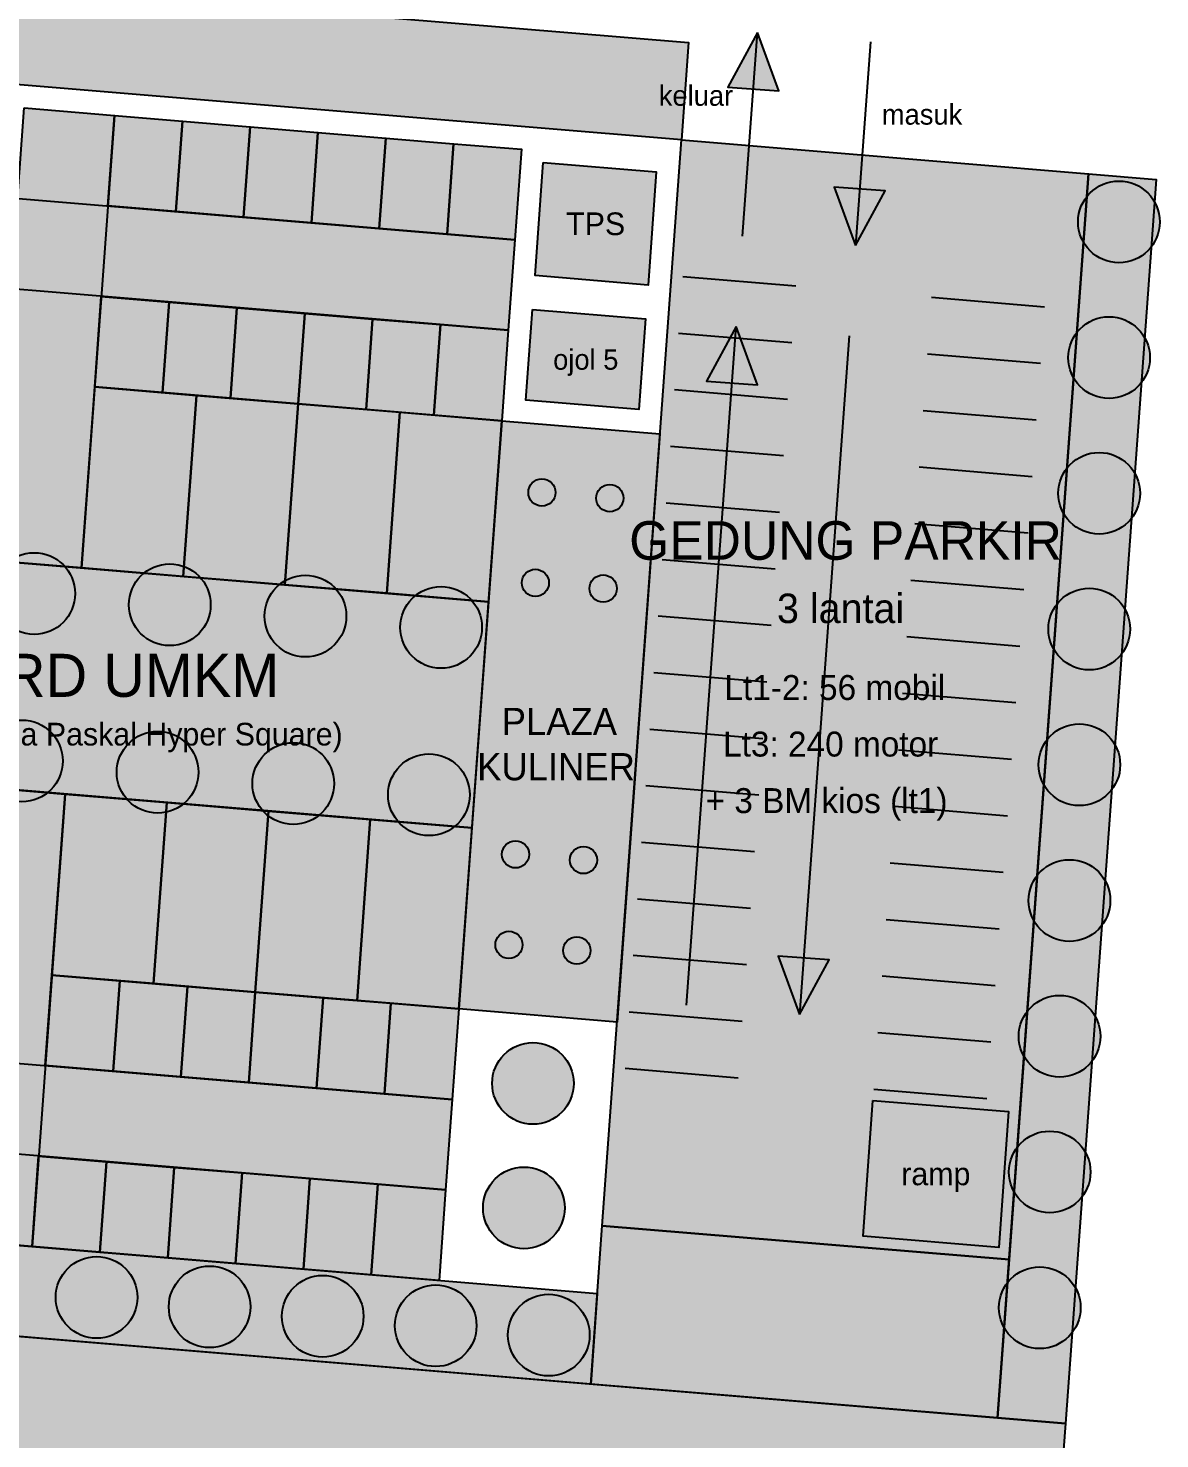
# Model space of a CAD drawing. Header units: centimetres. Extents: x 84414 to 95049, y -40145 to -11296.
# Drawn here: x 89950 to 94937, y -35311 to -29092 of the extents above; entities that cross this region are included whole.
import ezdxf
from ezdxf.enums import TextEntityAlignment as Align

# ---------------------------------------------------------------- set-up
doc = ezdxf.new("R2010")
doc.units = ezdxf.units.CM
for name, color, linetype in [('D_BlokKios_Koridor', 51, 'Continuous'), ('D_BlokKios_Unit', 6, 'Continuous'), ('D_Gedung_Parkir', 250, 'Continuous'), ('D_Parkir', 8, 'Continuous'), ('D_Pasar_Servis', 252, 'Continuous'), ('D_Pejalan_Kaki', 3, 'Continuous'), ('D_Showcase_Plaza', 51, 'Continuous'), ('D_Sirkulasi', 5, 'Continuous'), ('D_Taman', 94, 'Continuous'), ('D_Teks', 7, 'Continuous')]:
    doc.layers.add(name, color=color, linetype=linetype)

msp = doc.modelspace()

# ---------------------------------------------------------------- hatches: boundary and pattern name
at = {"layer": 'D_BlokKios_Koridor', "transparency": 33554585}
for points in [[(87859.4, -29672.5), (92094.7, -30025.4), (92065.7, -30424.3), (87830.3, -30071.5)], [(87583.2, -33462.5), (91818.5, -33815.3), (91789.4, -34214.3), (87554.1, -33861.4)]]:
    msp.add_hatch(color=51, dxfattribs=at).paths.add_polyline_path(points)
at = {"layer": 'D_BlokKios_Unit', "transparency": 33554585}
for color, points in [(6, [(90330, -29477), (90629, -29501.9), (90599.9, -29900.8), (90301, -29875.9)]), (6, [(90629, -29501.9), (90928, -29526.8), (90898.9, -29925.7), (90599.9, -29900.8)]), (6, [(90928, -29526.8), (91226.9, -29551.7), (91197.8, -29950.6), (90898.9, -29925.7)]), (6, [(91226.9, -29551.7), (91525.9, -29576.6), (91496.8, -29975.6), (91197.8, -29950.6)]), (6, [(91525.9, -29576.6), (91824.8, -29601.5), (91795.8, -30000.5), (91496.8, -29975.6)]), (6, [(91824.8, -29601.5), (92123.8, -29626.4), (92094.7, -30025.4), (91795.8, -30000.5)]), (6, [(90271.9, -30274.9), (90570.8, -30299.8), (90541.8, -30698.7), (90242.8, -30673.8)]), (6, [(90570.8, -30299.8), (90869.8, -30324.7), (90840.7, -30723.6), (90541.8, -30698.7)]), (6, [(90869.8, -30324.7), (91168.8, -30349.6), (91139.7, -30748.5), (90840.7, -30723.6)]), (6, [(91168.8, -30349.6), (91467.7, -30374.5), (91438.7, -30773.4), (91139.7, -30748.5)]), (6, [(91467.7, -30374.5), (91766.7, -30399.4), (91737.6, -30798.3), (91438.7, -30773.4)]), (6, [(91766.7, -30399.4), (92065.7, -30424.3), (92036.6, -30823.2), (91737.6, -30798.3)]), (1, [(90242.8, -30673.8), (90691.2, -30711.2), (90633.1, -31509.1), (90184.7, -31471.7)]), (1, [(90691.2, -30711.2), (91139.7, -30748.5), (91081.5, -31546.4), (90633.1, -31509.1)]), (1, [(91139.7, -30748.5), (91588.1, -30785.9), (91530, -31583.8), (91081.5, -31546.4)]), (1, [(91588.1, -30785.9), (92036.6, -30823.2), (91978.4, -31621.1), (91530, -31583.8)]), (1, [(90112, -32469), (90560.4, -32506.4), (90502.3, -33304.3), (90053.8, -33266.9)]), (1, [(90560.4, -32506.4), (91008.9, -32543.8), (90950.7, -33341.6), (90502.3, -33304.3)]), (1, [(91008.9, -32543.8), (91457.3, -32581.1), (91399.2, -33379), (90950.7, -33341.6)]), (1, [(91457.3, -32581.1), (91905.7, -32618.5), (91847.6, -33416.4), (91399.2, -33379)]), (6, [(90053.8, -33266.9), (90352.8, -33291.8), (90323.7, -33690.8), (90024.7, -33665.9)]), (6, [(90352.8, -33291.8), (90651.7, -33316.7), (90622.7, -33715.7), (90323.7, -33690.8)]), (6, [(90651.7, -33316.7), (90950.7, -33341.6), (90921.6, -33740.6), (90622.7, -33715.7)]), (6, [(90950.7, -33341.6), (91249.7, -33366.6), (91220.6, -33765.5), (90921.6, -33740.6)]), (6, [(91249.7, -33366.6), (91548.6, -33391.5), (91519.6, -33790.4), (91220.6, -33765.5)]), (6, [(91548.6, -33391.5), (91847.6, -33416.4), (91818.5, -33815.3), (91519.6, -33790.4)]), (6, [(89995.7, -34064.8), (90294.6, -34089.7), (90265.6, -34488.7), (89966.6, -34463.8)]), (6, [(90294.6, -34089.7), (90593.6, -34114.6), (90564.5, -34513.6), (90265.6, -34488.7)]), (6, [(90593.6, -34114.6), (90892.6, -34139.5), (90863.5, -34538.5), (90564.5, -34513.6)]), (6, [(90892.6, -34139.5), (91191.5, -34164.4), (91162.4, -34563.4), (90863.5, -34538.5)]), (6, [(91191.5, -34164.4), (91490.5, -34189.3), (91461.4, -34588.3), (91162.4, -34563.4)]), (6, [(91490.5, -34189.3), (91789.4, -34214.3), (91760.4, -34613.2), (91461.4, -34588.3)])]:
    msp.add_hatch(color=color, dxfattribs=at).paths.add_polyline_path(points)
at = {"layer": 'D_Gedung_Parkir', "transparency": 33554585}
msp.add_hatch(color=250, dxfattribs=at).paths.add_polyline_path([(92828.7, -29584.8), (94622.5, -29734.2), (94273.6, -34521.5), (92479.8, -34372.1)])
at = {"layer": 'D_Parkir', "transparency": 33554585}
msp.add_hatch(color=8, dxfattribs=at).paths.add_polyline_path([(92172.6, -30332.9), (92670.9, -30374.4), (92641.8, -30773.3), (92143.5, -30731.8)])
at = {"layer": 'D_Pasar_Servis', "transparency": 33554585}
msp.add_hatch(color=252, dxfattribs=at).paths.add_polyline_path([(92219.8, -29684.6), (92718.1, -29726.1), (92681.8, -30224.8), (92183.5, -30183.3)])
at = {"layer": 'D_Pejalan_Kaki', "transparency": 33554585}
for points in [[(87628, -28720.1), (92859.9, -29155.9), (92828.7, -29584.8), (87596.8, -29148.9)], [(89931.4, -29443.8), (90330, -29477), (90184.7, -31471.7), (89786, -31438.5)], [(89713.3, -32435.8), (90112, -32469), (89966.6, -34463.8), (89568, -34430.5)]]:
    msp.add_hatch(color=3, dxfattribs=at).paths.add_polyline_path(points)
at = {"layer": 'D_Showcase_Plaza', "transparency": 33554585}
for color, points in [(41, [(92036.6, -30823.2), (92734.2, -30881.4), (92545.2, -33474.5), (91847.6, -33416.4)]), (51, [(87743.1, -31268.3), (91978.4, -31621.1), (91905.7, -32618.5), (87670.4, -32265.6)])]:
    msp.add_hatch(color=color, dxfattribs=at).paths.add_polyline_path(points)
at = {"layer": 'D_Sirkulasi', "transparency": 33554585}
for points in [[(93164, -29111), (93033.6, -29352.2), (93258, -29368.5)], [(93596.8, -30050.2), (93727.2, -29809), (93502.8, -29792.6)], [(93069.5, -30407.6), (92939.1, -30648.8), (93163.5, -30665.1)], [(93349.7, -33441.2), (93480.1, -33200), (93255.7, -33183.7)]]:
    msp.add_hatch(color=5, dxfattribs=at).paths.add_polyline_path(points)
at = {"layer": 'D_Taman', "transparency": 33554585}
for points in [[(94622.5, -29734.2), (94921.4, -29759.2), (94521.6, -35244.6), (94222.7, -35219.7)], [(94937.4, -29946.2), (94936.5, -29928.5), (94933.9, -29911.1), (94929.6, -29893.9), (94923.7, -29877.3), (94916.1, -29861.3), (94907.1, -29846.2), (94896.5, -29832), (94884.7, -29818.9), (94871.6, -29807), (94857.4, -29796.5), (94842.2, -29787.4), (94826.3, -29779.9), (94809.6, -29773.9), (94792.5, -29769.6), (94775, -29767), (94757.4, -29766.2), (94739.8, -29767), (94722.3, -29769.6), (94705.1, -29773.9), (94688.5, -29779.9), (94672.5, -29787.4), (94657.4, -29796.5), (94643.2, -29807), (94630.1, -29818.9), (94618.3, -29832), (94607.7, -29846.2), (94598.6, -29861.3), (94591.1, -29877.3), (94585.1, -29893.9), (94580.9, -29911.1), (94578.3, -29928.5), (94577.4, -29946.2), (94578.3, -29963.8), (94580.9, -29981.3), (94585.1, -29998.4), (94591.1, -30015.1), (94598.6, -30031), (94607.7, -30046.2), (94618.3, -30060.4), (94630.1, -30073.4), (94643.2, -30085.3), (94657.4, -30095.8), (94672.5, -30104.9), (94688.5, -30112.5), (94705.1, -30118.4), (94722.3, -30122.7), (94739.8, -30125.3), (94757.4, -30126.2), (94775, -30125.3), (94792.5, -30122.7), (94809.6, -30118.4), (94826.3, -30112.5), (94842.2, -30104.9), (94857.4, -30095.8), (94871.6, -30085.3), (94884.7, -30073.4), (94896.5, -30060.4), (94907.1, -30046.2), (94916.1, -30031), (94923.7, -30015.1), (94929.6, -29998.4), (94933.9, -29981.3), (94936.5, -29963.8)], [(94893.8, -30544.6), (94892.9, -30526.9), (94890.3, -30509.5), (94886, -30492.3), (94880.1, -30475.7), (94872.5, -30459.7), (94863.4, -30444.6), (94852.9, -30430.4), (94841.1, -30417.3), (94828, -30405.4), (94813.8, -30394.9), (94798.6, -30385.8), (94782.7, -30378.3), (94766, -30372.3), (94748.9, -30368), (94731.4, -30365.4), (94713.8, -30364.6), (94696.1, -30365.4), (94678.7, -30368), (94661.5, -30372.3), (94644.9, -30378.3), (94628.9, -30385.8), (94613.8, -30394.9), (94599.6, -30405.4), (94586.5, -30417.3), (94574.6, -30430.4), (94564.1, -30444.6), (94555, -30459.7), (94547.5, -30475.7), (94541.5, -30492.3), (94537.2, -30509.5), (94534.6, -30526.9), (94533.8, -30544.6), (94534.6, -30562.2), (94537.2, -30579.7), (94541.5, -30596.8), (94547.5, -30613.5), (94555, -30629.4), (94564.1, -30644.6), (94574.6, -30658.8), (94586.5, -30671.9), (94599.6, -30683.7), (94613.8, -30694.2), (94628.9, -30703.3), (94644.9, -30710.9), (94661.5, -30716.8), (94678.7, -30721.1), (94696.1, -30723.7), (94713.8, -30724.6), (94731.4, -30723.7), (94748.9, -30721.1), (94766, -30716.8), (94782.7, -30710.9), (94798.6, -30703.3), (94813.8, -30694.2), (94828, -30683.7), (94841.1, -30671.9), (94852.9, -30658.8), (94863.4, -30644.6), (94872.5, -30629.4), (94880.1, -30613.5), (94886, -30596.8), (94890.3, -30579.7), (94892.9, -30562.2)], [(94850.2, -31143), (94849.3, -31125.4), (94846.7, -31107.9), (94842.4, -31090.7), (94836.5, -31074.1), (94828.9, -31058.1), (94819.8, -31043), (94809.3, -31028.8), (94797.4, -31015.7), (94784.4, -31003.9), (94770.2, -30993.3), (94755, -30984.2), (94739.1, -30976.7), (94722.4, -30970.7), (94705.3, -30966.5), (94687.8, -30963.9), (94670.2, -30963), (94652.5, -30963.9), (94635.1, -30966.5), (94617.9, -30970.7), (94601.3, -30976.7), (94585.3, -30984.2), (94570.2, -30993.3), (94556, -31003.9), (94542.9, -31015.7), (94531, -31028.8), (94520.5, -31043), (94511.4, -31058.1), (94503.9, -31074.1), (94497.9, -31090.7), (94493.6, -31107.9), (94491, -31125.4), (94490.2, -31143), (94491, -31160.6), (94493.6, -31178.1), (94497.9, -31195.2), (94503.9, -31211.9), (94511.4, -31227.8), (94520.5, -31243), (94531, -31257.2), (94542.9, -31270.3), (94556, -31282.1), (94570.2, -31292.7), (94585.3, -31301.7), (94601.3, -31309.3), (94617.9, -31315.2), (94635.1, -31319.5), (94652.5, -31322.1), (94670.2, -31323), (94687.8, -31322.1), (94705.3, -31319.5), (94722.4, -31315.2), (94739.1, -31309.3), (94755, -31301.7), (94770.2, -31292.7), (94784.4, -31282.1), (94797.4, -31270.3), (94809.3, -31257.2), (94819.8, -31243), (94828.9, -31227.8), (94836.5, -31211.9), (94842.4, -31195.2), (94846.7, -31178.1), (94849.3, -31160.6)], [(90155.9, -31584.7), (90155, -31567.1), (90152.4, -31549.6), (90148.1, -31532.5), (90142.2, -31515.9), (90134.6, -31499.9), (90125.6, -31484.7), (90115, -31470.6), (90103.2, -31457.5), (90090.1, -31445.6), (90075.9, -31435.1), (90060.7, -31426), (90044.8, -31418.4), (90028.1, -31412.5), (90011, -31408.2), (89993.5, -31405.6), (89975.9, -31404.7), (89958.2, -31405.6), (89940.8, -31408.2), (89923.6, -31412.5), (89907, -31418.4), (89891, -31426), (89875.9, -31435.1), (89861.7, -31445.6), (89848.6, -31457.5), (89836.8, -31470.6), (89826.2, -31484.7), (89817.1, -31499.9), (89809.6, -31515.9), (89803.6, -31532.5), (89799.4, -31549.6), (89796.8, -31567.1), (89795.9, -31584.7), (89796.8, -31602.4), (89799.4, -31619.9), (89803.6, -31637), (89809.6, -31653.6), (89817.1, -31669.6), (89826.2, -31684.7), (89836.8, -31698.9), (89848.6, -31712), (89861.7, -31723.9), (89875.9, -31734.4), (89891, -31743.5), (89907, -31751), (89923.6, -31757), (89940.8, -31761.3), (89958.2, -31763.9), (89975.9, -31764.7), (89993.5, -31763.9), (90011, -31761.3), (90028.1, -31757), (90044.8, -31751), (90060.7, -31743.5), (90075.9, -31734.4), (90090.1, -31723.9), (90103.2, -31712), (90115, -31698.9), (90125.6, -31684.7), (90134.6, -31669.6), (90142.2, -31653.6), (90148.1, -31637), (90152.4, -31619.9), (90155, -31602.4)], [(90753.8, -31634.6), (90753, -31616.9), (90750.4, -31599.4), (90746.1, -31582.3), (90740.1, -31565.7), (90732.6, -31549.7), (90723.5, -31534.6), (90713, -31520.4), (90701.1, -31507.3), (90688, -31495.4), (90673.8, -31484.9), (90658.7, -31475.8), (90642.7, -31468.3), (90626.1, -31462.3), (90608.9, -31458), (90591.5, -31455.4), (90573.8, -31454.6), (90556.2, -31455.4), (90538.7, -31458), (90521.6, -31462.3), (90504.9, -31468.3), (90489, -31475.8), (90473.8, -31484.9), (90459.6, -31495.4), (90446.5, -31507.3), (90434.7, -31520.4), (90424.2, -31534.6), (90415.1, -31549.7), (90407.5, -31565.7), (90401.6, -31582.3), (90397.3, -31599.4), (90394.7, -31616.9), (90393.8, -31634.6), (90394.7, -31652.2), (90397.3, -31669.7), (90401.6, -31686.8), (90407.5, -31703.4), (90415.1, -31719.4), (90424.2, -31734.6), (90434.7, -31748.7), (90446.5, -31761.8), (90459.6, -31773.7), (90473.8, -31784.2), (90489, -31793.3), (90504.9, -31800.9), (90521.6, -31806.8), (90538.7, -31811.1), (90556.2, -31813.7), (90573.8, -31814.6), (90591.5, -31813.7), (90608.9, -31811.1), (90626.1, -31806.8), (90642.7, -31800.9), (90658.7, -31793.3), (90673.8, -31784.2), (90688, -31773.7), (90701.1, -31761.8), (90713, -31748.7), (90723.5, -31734.6), (90732.6, -31719.4), (90740.1, -31703.4), (90746.1, -31686.8), (90750.4, -31669.7), (90753, -31652.2)], [(91351.7, -31684.4), (91350.9, -31666.7), (91348.3, -31649.3), (91344, -31632.1), (91338, -31615.5), (91330.5, -31599.5), (91321.4, -31584.4), (91310.9, -31570.2), (91299, -31557.1), (91285.9, -31545.2), (91271.8, -31534.7), (91256.6, -31525.6), (91240.6, -31518.1), (91224, -31512.1), (91206.9, -31507.8), (91189.4, -31505.2), (91171.7, -31504.4), (91154.1, -31505.2), (91136.6, -31507.8), (91119.5, -31512.1), (91102.9, -31518.1), (91086.9, -31525.6), (91071.7, -31534.7), (91057.6, -31545.2), (91044.5, -31557.1), (91032.6, -31570.2), (91022.1, -31584.4), (91013, -31599.5), (91005.5, -31615.5), (90999.5, -31632.1), (90995.2, -31649.3), (90992.6, -31666.7), (90991.7, -31684.4), (90992.6, -31702), (90995.2, -31719.5), (90999.5, -31736.6), (91005.5, -31753.3), (91013, -31769.2), (91022.1, -31784.4), (91032.6, -31798.6), (91044.5, -31811.6), (91057.6, -31823.5), (91071.7, -31834), (91086.9, -31843.1), (91102.9, -31850.7), (91119.5, -31856.6), (91136.6, -31860.9), (91154.1, -31863.5), (91171.7, -31864.4), (91189.4, -31863.5), (91206.9, -31860.9), (91224, -31856.6), (91240.6, -31850.7), (91256.6, -31843.1), (91271.8, -31834), (91285.9, -31823.5), (91299, -31811.6), (91310.9, -31798.6), (91321.4, -31784.4), (91330.5, -31769.2), (91338, -31753.3), (91344, -31736.6), (91348.3, -31719.5), (91350.9, -31702)], [(91949.7, -31734.2), (91948.8, -31716.5), (91946.2, -31699.1), (91941.9, -31681.9), (91936, -31665.3), (91928.4, -31649.3), (91919.3, -31634.2), (91908.8, -31620), (91897, -31606.9), (91883.9, -31595), (91869.7, -31584.5), (91854.5, -31575.4), (91838.6, -31567.9), (91821.9, -31561.9), (91804.8, -31557.6), (91787.3, -31555.1), (91769.7, -31554.2), (91752, -31555.1), (91734.6, -31557.6), (91717.4, -31561.9), (91700.8, -31567.9), (91684.8, -31575.4), (91669.7, -31584.5), (91655.5, -31595), (91642.4, -31606.9), (91630.5, -31620), (91620, -31634.2), (91610.9, -31649.3), (91603.4, -31665.3), (91597.4, -31681.9), (91593.1, -31699.1), (91590.5, -31716.5), (91589.7, -31734.2), (91590.5, -31751.8), (91593.1, -31769.3), (91597.4, -31786.4), (91603.4, -31803.1), (91610.9, -31819), (91620, -31834.2), (91630.5, -31848.4), (91642.4, -31861.5), (91655.5, -31873.3), (91669.7, -31883.8), (91684.8, -31892.9), (91700.8, -31900.5), (91717.4, -31906.4), (91734.6, -31910.7), (91752, -31913.3), (91769.7, -31914.2), (91787.3, -31913.3), (91804.8, -31910.7), (91821.9, -31906.4), (91838.6, -31900.5), (91854.5, -31892.9), (91869.7, -31883.8), (91883.9, -31873.3), (91897, -31861.5), (91908.8, -31848.4), (91919.3, -31834.2), (91928.4, -31819), (91936, -31803.1), (91941.9, -31786.4), (91946.2, -31769.3), (91948.8, -31751.8)], [(94806.6, -31741.4), (94805.7, -31723.8), (94803.1, -31706.3), (94798.8, -31689.2), (94792.9, -31672.5), (94785.3, -31656.6), (94776.2, -31641.4), (94765.7, -31627.2), (94753.8, -31614.1), (94740.7, -31602.3), (94726.6, -31591.7), (94711.4, -31582.7), (94695.4, -31575.1), (94678.8, -31569.2), (94661.7, -31564.9), (94644.2, -31562.3), (94626.6, -31561.4), (94608.9, -31562.3), (94591.4, -31564.9), (94574.3, -31569.2), (94557.7, -31575.1), (94541.7, -31582.7), (94526.6, -31591.7), (94512.4, -31602.3), (94499.3, -31614.1), (94487.4, -31627.2), (94476.9, -31641.4), (94467.8, -31656.6), (94460.3, -31672.5), (94454.3, -31689.2), (94450, -31706.3), (94447.4, -31723.8), (94446.6, -31741.4), (94447.4, -31759), (94450, -31776.5), (94454.3, -31793.7), (94460.3, -31810.3), (94467.8, -31826.3), (94476.9, -31841.4), (94487.4, -31855.6), (94499.3, -31868.7), (94512.4, -31880.5), (94526.6, -31891.1), (94541.7, -31900.2), (94557.7, -31907.7), (94574.3, -31913.7), (94591.4, -31917.9), (94608.9, -31920.5), (94626.6, -31921.4), (94644.2, -31920.5), (94661.7, -31917.9), (94678.8, -31913.7), (94695.4, -31907.7), (94711.4, -31900.2), (94726.6, -31891.1), (94740.7, -31880.5), (94753.8, -31868.7), (94765.7, -31855.6), (94776.2, -31841.4), (94785.3, -31826.3), (94792.9, -31810.3), (94798.8, -31793.7), (94803.1, -31776.5), (94805.7, -31759)], [(90102.1, -32322.8), (90101.2, -32305.1), (90098.6, -32287.7), (90094.4, -32270.5), (90088.4, -32253.9), (90080.8, -32237.9), (90071.8, -32222.8), (90061.2, -32208.6), (90049.4, -32195.5), (90036.3, -32183.6), (90022.1, -32173.1), (90007, -32164), (89991, -32156.5), (89974.4, -32150.5), (89957.2, -32146.2), (89939.7, -32143.7), (89922.1, -32142.8), (89904.5, -32143.7), (89887, -32146.2), (89869.9, -32150.5), (89853.2, -32156.5), (89837.3, -32164), (89822.1, -32173.1), (89807.9, -32183.6), (89794.8, -32195.5), (89783, -32208.6), (89772.4, -32222.8), (89763.4, -32237.9), (89755.8, -32253.9), (89749.9, -32270.5), (89745.6, -32287.7), (89743, -32305.1), (89742.1, -32322.8), (89743, -32340.4), (89745.6, -32357.9), (89749.9, -32375), (89755.8, -32391.7), (89763.4, -32407.6), (89772.4, -32422.8), (89783, -32437), (89794.8, -32450.1), (89807.9, -32461.9), (89822.1, -32472.4), (89837.3, -32481.5), (89853.2, -32489.1), (89869.9, -32495), (89887, -32499.3), (89904.5, -32501.9), (89922.1, -32502.8), (89939.7, -32501.9), (89957.2, -32499.3), (89974.4, -32495), (89991, -32489.1), (90007, -32481.5), (90022.1, -32472.4), (90036.3, -32461.9), (90049.4, -32450.1), (90061.2, -32437), (90071.8, -32422.8), (90080.8, -32407.6), (90088.4, -32391.7), (90094.4, -32375), (90098.6, -32357.9), (90101.2, -32340.4)], [(90700, -32372.6), (90699.2, -32355), (90696.6, -32337.5), (90692.3, -32320.3), (90686.3, -32303.7), (90678.8, -32287.7), (90669.7, -32272.6), (90659.2, -32258.4), (90647.3, -32245.3), (90634.2, -32233.5), (90620, -32222.9), (90604.9, -32213.9), (90588.9, -32206.3), (90572.3, -32200.3), (90555.1, -32196.1), (90537.7, -32193.5), (90520, -32192.6), (90502.4, -32193.5), (90484.9, -32196.1), (90467.8, -32200.3), (90451.1, -32206.3), (90435.2, -32213.9), (90420, -32222.9), (90405.8, -32233.5), (90392.8, -32245.3), (90380.9, -32258.4), (90370.4, -32272.6), (90361.3, -32287.7), (90353.7, -32303.7), (90347.8, -32320.3), (90343.5, -32337.5), (90340.9, -32355), (90340, -32372.6), (90340.9, -32390.2), (90343.5, -32407.7), (90347.8, -32424.8), (90353.7, -32441.5), (90361.3, -32457.4), (90370.4, -32472.6), (90380.9, -32486.8), (90392.8, -32499.9), (90405.8, -32511.7), (90420, -32522.3), (90435.2, -32531.3), (90451.1, -32538.9), (90467.8, -32544.8), (90484.9, -32549.1), (90502.4, -32551.7), (90520, -32552.6), (90537.7, -32551.7), (90555.1, -32549.1), (90572.3, -32544.8), (90588.9, -32538.9), (90604.9, -32531.3), (90620, -32522.3), (90634.2, -32511.7), (90647.3, -32499.9), (90659.2, -32486.8), (90669.7, -32472.6), (90678.8, -32457.4), (90686.3, -32441.5), (90692.3, -32424.8), (90696.6, -32407.7), (90699.2, -32390.2)], [(94762.9, -32339.8), (94762.1, -32322.2), (94759.5, -32304.7), (94755.2, -32287.6), (94749.2, -32270.9), (94741.7, -32255), (94732.6, -32239.8), (94722.1, -32225.6), (94710.2, -32212.5), (94697.1, -32200.7), (94682.9, -32190.2), (94667.8, -32181.1), (94651.8, -32173.5), (94635.2, -32167.6), (94618.1, -32163.3), (94600.6, -32160.7), (94582.9, -32159.8), (94565.3, -32160.7), (94547.8, -32163.3), (94530.7, -32167.6), (94514.1, -32173.5), (94498.1, -32181.1), (94482.9, -32190.2), (94468.8, -32200.7), (94455.7, -32212.5), (94443.8, -32225.6), (94433.3, -32239.8), (94424.2, -32255), (94416.6, -32270.9), (94410.7, -32287.6), (94406.4, -32304.7), (94403.8, -32322.2), (94402.9, -32339.8), (94403.8, -32357.5), (94406.4, -32374.9), (94410.7, -32392.1), (94416.6, -32408.7), (94424.2, -32424.7), (94433.3, -32439.8), (94443.8, -32454), (94455.7, -32467.1), (94468.8, -32479), (94482.9, -32489.5), (94498.1, -32498.6), (94514.1, -32506.1), (94530.7, -32512.1), (94547.8, -32516.4), (94565.3, -32519), (94582.9, -32519.8), (94600.6, -32519), (94618.1, -32516.4), (94635.2, -32512.1), (94651.8, -32506.1), (94667.8, -32498.6), (94682.9, -32489.5), (94697.1, -32479), (94710.2, -32467.1), (94722.1, -32454), (94732.6, -32439.8), (94741.7, -32424.7), (94749.2, -32408.7), (94755.2, -32392.1), (94759.5, -32374.9), (94762.1, -32357.5)], [(91298, -32422.4), (91297.1, -32404.8), (91294.5, -32387.3), (91290.2, -32370.2), (91284.3, -32353.5), (91276.7, -32337.6), (91267.6, -32322.4), (91257.1, -32308.2), (91245.2, -32295.1), (91232.2, -32283.3), (91218, -32272.7), (91202.8, -32263.7), (91186.8, -32256.1), (91170.2, -32250.2), (91153.1, -32245.9), (91135.6, -32243.3), (91118, -32242.4), (91100.3, -32243.3), (91082.8, -32245.9), (91065.7, -32250.2), (91049.1, -32256.1), (91033.1, -32263.7), (91018, -32272.7), (91003.8, -32283.3), (90990.7, -32295.1), (90978.8, -32308.2), (90968.3, -32322.4), (90959.2, -32337.6), (90951.7, -32353.5), (90945.7, -32370.2), (90941.4, -32387.3), (90938.8, -32404.8), (90938, -32422.4), (90938.8, -32440.1), (90941.4, -32457.5), (90945.7, -32474.7), (90951.7, -32491.3), (90959.2, -32507.3), (90968.3, -32522.4), (90978.8, -32536.6), (90990.7, -32549.7), (91003.8, -32561.6), (91018, -32572.1), (91033.1, -32581.2), (91049.1, -32588.7), (91065.7, -32594.7), (91082.8, -32599), (91100.3, -32601.5), (91118, -32602.4), (91135.6, -32601.5), (91153.1, -32599), (91170.2, -32594.7), (91186.8, -32588.7), (91202.8, -32581.2), (91218, -32572.1), (91232.2, -32561.6), (91245.2, -32549.7), (91257.1, -32536.6), (91267.6, -32522.4), (91276.7, -32507.3), (91284.3, -32491.3), (91290.2, -32474.7), (91294.5, -32457.5), (91297.1, -32440.1)], [(91895.9, -32472.2), (91895, -32454.6), (91892.4, -32437.1), (91888.1, -32420), (91882.2, -32403.3), (91874.6, -32387.4), (91865.6, -32372.2), (91855, -32358), (91843.2, -32344.9), (91830.1, -32333.1), (91815.9, -32322.6), (91800.7, -32313.5), (91784.8, -32305.9), (91768.1, -32300), (91751, -32295.7), (91733.5, -32293.1), (91715.9, -32292.2), (91698.2, -32293.1), (91680.8, -32295.7), (91663.6, -32300), (91647, -32305.9), (91631, -32313.5), (91615.9, -32322.6), (91601.7, -32333.1), (91588.6, -32344.9), (91576.7, -32358), (91566.2, -32372.2), (91557.1, -32387.4), (91549.6, -32403.3), (91543.6, -32420), (91539.3, -32437.1), (91536.8, -32454.6), (91535.9, -32472.2), (91536.8, -32489.9), (91539.3, -32507.3), (91543.6, -32524.5), (91549.6, -32541.1), (91557.1, -32557.1), (91566.2, -32572.2), (91576.7, -32586.4), (91588.6, -32599.5), (91601.7, -32611.4), (91615.9, -32621.9), (91631, -32631), (91647, -32638.5), (91663.6, -32644.5), (91680.8, -32648.8), (91698.2, -32651.4), (91715.9, -32652.2), (91733.5, -32651.4), (91751, -32648.8), (91768.1, -32644.5), (91784.8, -32638.5), (91800.7, -32631), (91815.9, -32621.9), (91830.1, -32611.4), (91843.2, -32599.5), (91855, -32586.4), (91865.6, -32572.2), (91874.6, -32557.1), (91882.2, -32541.1), (91888.1, -32524.5), (91892.4, -32507.3), (91895, -32489.9)], [(94719.3, -32938.2), (94718.5, -32920.6), (94715.9, -32903.1), (94711.6, -32886), (94705.6, -32869.3), (94698.1, -32853.4), (94689, -32838.2), (94678.5, -32824), (94666.6, -32811), (94653.5, -32799.1), (94639.3, -32788.6), (94624.2, -32779.5), (94608.2, -32771.9), (94591.6, -32766), (94574.4, -32761.7), (94557, -32759.1), (94539.3, -32758.2), (94521.7, -32759.1), (94504.2, -32761.7), (94487.1, -32766), (94470.4, -32771.9), (94454.5, -32779.5), (94439.3, -32788.6), (94425.1, -32799.1), (94412.1, -32811), (94400.2, -32824), (94389.7, -32838.2), (94380.6, -32853.4), (94373, -32869.3), (94367.1, -32886), (94362.8, -32903.1), (94360.2, -32920.6), (94359.3, -32938.2), (94360.2, -32955.9), (94362.8, -32973.3), (94367.1, -32990.5), (94373, -33007.1), (94380.6, -33023.1), (94389.7, -33038.2), (94400.2, -33052.4), (94412.1, -33065.5), (94425.1, -33077.4), (94439.3, -33087.9), (94454.5, -33097), (94470.4, -33104.5), (94487.1, -33110.5), (94504.2, -33114.8), (94521.7, -33117.4), (94539.3, -33118.2), (94557, -33117.4), (94574.4, -33114.8), (94591.6, -33110.5), (94608.2, -33104.5), (94624.2, -33097), (94639.3, -33087.9), (94653.5, -33077.4), (94666.6, -33065.5), (94678.5, -33052.4), (94689, -33038.2), (94698.1, -33023.1), (94705.6, -33007.1), (94711.6, -32990.5), (94715.9, -32973.3), (94718.5, -32955.9)], [(94675.7, -33536.6), (94674.9, -33519), (94672.3, -33501.5), (94668, -33484.4), (94662, -33467.8), (94654.5, -33451.8), (94645.4, -33436.6), (94634.9, -33422.5), (94623, -33409.4), (94609.9, -33397.5), (94595.7, -33387), (94580.6, -33377.9), (94564.6, -33370.3), (94548, -33364.4), (94530.8, -33360.1), (94513.4, -33357.5), (94495.7, -33356.6), (94478.1, -33357.5), (94460.6, -33360.1), (94443.5, -33364.4), (94426.8, -33370.3), (94410.9, -33377.9), (94395.7, -33387), (94381.5, -33397.5), (94368.4, -33409.4), (94356.6, -33422.5), (94346.1, -33436.6), (94337, -33451.8), (94329.4, -33467.8), (94323.5, -33484.4), (94319.2, -33501.5), (94316.6, -33519), (94315.7, -33536.6), (94316.6, -33554.3), (94319.2, -33571.8), (94323.5, -33588.9), (94329.4, -33605.5), (94337, -33621.5), (94346.1, -33636.6), (94356.6, -33650.8), (94368.4, -33663.9), (94381.5, -33675.8), (94395.7, -33686.3), (94410.9, -33695.4), (94426.8, -33702.9), (94443.5, -33708.9), (94460.6, -33713.2), (94478.1, -33715.8), (94495.7, -33716.6), (94513.4, -33715.8), (94530.8, -33713.2), (94548, -33708.9), (94564.6, -33702.9), (94580.6, -33695.4), (94595.7, -33686.3), (94609.9, -33675.8), (94623, -33663.9), (94634.9, -33650.8), (94645.4, -33636.6), (94654.5, -33621.5), (94662, -33605.5), (94668, -33588.9), (94672.3, -33571.8), (94674.9, -33554.3)], [(92354.6, -33744.6), (92353.7, -33727), (92351.1, -33709.5), (92346.8, -33692.4), (92340.9, -33675.8), (92333.3, -33659.8), (92324.2, -33644.6), (92313.7, -33630.4), (92301.9, -33617.4), (92288.8, -33605.5), (92274.6, -33595), (92259.4, -33585.9), (92243.5, -33578.3), (92226.8, -33572.4), (92209.7, -33568.1), (92192.2, -33565.5), (92174.6, -33564.6), (92156.9, -33565.5), (92139.5, -33568.1), (92122.3, -33572.4), (92105.7, -33578.3), (92089.7, -33585.9), (92074.6, -33595), (92060.4, -33605.5), (92047.3, -33617.4), (92035.4, -33630.4), (92024.9, -33644.6), (92015.8, -33659.8), (92008.3, -33675.8), (92002.3, -33692.4), (91998, -33709.5), (91995.5, -33727), (91994.6, -33744.6), (91995.5, -33762.3), (91998, -33779.8), (92002.3, -33796.9), (92008.3, -33813.5), (92015.8, -33829.5), (92024.9, -33844.6), (92035.4, -33858.8), (92047.3, -33871.9), (92060.4, -33883.8), (92074.6, -33894.3), (92089.7, -33903.4), (92105.7, -33910.9), (92122.3, -33916.9), (92139.5, -33921.2), (92156.9, -33923.8), (92174.6, -33924.6), (92192.2, -33923.8), (92209.7, -33921.2), (92226.8, -33916.9), (92243.5, -33910.9), (92259.4, -33903.4), (92274.6, -33894.3), (92288.8, -33883.8), (92301.9, -33871.9), (92313.7, -33858.8), (92324.2, -33844.6), (92333.3, -33829.5), (92340.9, -33813.5), (92346.8, -33796.9), (92351.1, -33779.8), (92353.7, -33762.3)], [(94632.1, -34135.1), (94631.2, -34117.4), (94628.6, -34099.9), (94624.4, -34082.8), (94618.4, -34066.2), (94610.9, -34050.2), (94601.8, -34035.1), (94591.2, -34020.9), (94579.4, -34007.8), (94566.3, -33995.9), (94552.1, -33985.4), (94537, -33976.3), (94521, -33968.8), (94504.4, -33962.8), (94487.2, -33958.5), (94469.8, -33955.9), (94452.1, -33955.1), (94434.5, -33955.9), (94417, -33958.5), (94399.9, -33962.8), (94383.2, -33968.8), (94367.3, -33976.3), (94352.1, -33985.4), (94337.9, -33995.9), (94324.8, -34007.8), (94313, -34020.9), (94302.4, -34035.1), (94293.4, -34050.2), (94285.8, -34066.2), (94279.9, -34082.8), (94275.6, -34099.9), (94273, -34117.4), (94272.1, -34135.1), (94273, -34152.7), (94275.6, -34170.2), (94279.9, -34187.3), (94285.8, -34203.9), (94293.4, -34219.9), (94302.4, -34235.1), (94313, -34249.2), (94324.8, -34262.3), (94337.9, -34274.2), (94352.1, -34284.7), (94367.3, -34293.8), (94383.2, -34301.4), (94399.9, -34307.3), (94417, -34311.6), (94434.5, -34314.2), (94452.1, -34315.1), (94469.8, -34314.2), (94487.2, -34311.6), (94504.4, -34307.3), (94521, -34301.4), (94537, -34293.8), (94552.1, -34284.7), (94566.3, -34274.2), (94579.4, -34262.3), (94591.2, -34249.2), (94601.8, -34235.1), (94610.9, -34219.9), (94618.4, -34203.9), (94624.4, -34187.3), (94628.6, -34170.2), (94631.2, -34152.7)], [(92314.6, -34293.2), (92313.7, -34275.5), (92311.1, -34258.1), (92306.9, -34240.9), (92300.9, -34224.3), (92293.4, -34208.3), (92284.3, -34193.2), (92273.7, -34179), (92261.9, -34165.9), (92248.8, -34154), (92234.6, -34143.5), (92219.5, -34134.4), (92203.5, -34126.9), (92186.9, -34120.9), (92169.7, -34116.6), (92152.3, -34114), (92134.6, -34113.2), (92117, -34114), (92099.5, -34116.6), (92082.4, -34120.9), (92065.7, -34126.9), (92049.8, -34134.4), (92034.6, -34143.5), (92020.4, -34154), (92007.3, -34165.9), (91995.5, -34179), (91984.9, -34193.2), (91975.9, -34208.3), (91968.3, -34224.3), (91962.4, -34240.9), (91958.1, -34258.1), (91955.5, -34275.5), (91954.6, -34293.2), (91955.5, -34310.8), (91958.1, -34328.3), (91962.4, -34345.4), (91968.3, -34362.1), (91975.9, -34378), (91984.9, -34393.2), (91995.5, -34407.4), (92007.3, -34420.5), (92020.4, -34432.3), (92034.6, -34442.8), (92049.8, -34451.9), (92065.7, -34459.5), (92082.4, -34465.4), (92099.5, -34469.7), (92117, -34472.3), (92134.6, -34473.2), (92152.3, -34472.3), (92169.7, -34469.7), (92186.9, -34465.4), (92203.5, -34459.5), (92219.5, -34451.9), (92234.6, -34442.8), (92248.8, -34432.3), (92261.9, -34420.5), (92273.7, -34407.4), (92284.3, -34393.2), (92293.4, -34378), (92300.9, -34362.1), (92306.9, -34345.4), (92311.1, -34328.3), (92313.7, -34310.8)], [(87525, -34260.3), (92458, -34671.3), (92428.9, -35070.3), (87496, -34659.3)], [(92479.8, -34372.1), (94273.6, -34521.5), (94222.7, -35219.7), (92428.9, -35070.3)], [(90431, -34688.1), (90430.1, -34670.5), (90427.6, -34653), (90423.3, -34635.9), (90417.3, -34619.2), (90409.8, -34603.3), (90400.7, -34588.1), (90390.2, -34573.9), (90378.3, -34560.9), (90365.2, -34549), (90351, -34538.5), (90335.9, -34529.4), (90319.9, -34521.8), (90303.3, -34515.9), (90286.1, -34511.6), (90268.7, -34509), (90251, -34508.1), (90233.4, -34509), (90215.9, -34511.6), (90198.8, -34515.9), (90182.1, -34521.8), (90166.2, -34529.4), (90151, -34538.5), (90136.8, -34549), (90123.7, -34560.9), (90111.9, -34573.9), (90101.4, -34588.1), (90092.3, -34603.3), (90084.7, -34619.2), (90078.8, -34635.9), (90074.5, -34653), (90071.9, -34670.5), (90071, -34688.1), (90071.9, -34705.8), (90074.5, -34723.2), (90078.8, -34740.4), (90084.7, -34757), (90092.3, -34773), (90101.4, -34788.1), (90111.9, -34802.3), (90123.7, -34815.4), (90136.8, -34827.3), (90151, -34837.8), (90166.2, -34846.9), (90182.1, -34854.4), (90198.8, -34860.4), (90215.9, -34864.7), (90233.4, -34867.3), (90251, -34868.1), (90268.7, -34867.3), (90286.1, -34864.7), (90303.3, -34860.4), (90319.9, -34854.4), (90335.9, -34846.9), (90351, -34837.8), (90365.2, -34827.3), (90378.3, -34815.4), (90390.2, -34802.3), (90400.7, -34788.1), (90409.8, -34773), (90417.3, -34757), (90423.3, -34740.4), (90427.6, -34723.2), (90430.1, -34705.8)], [(90929.3, -34729.6), (90928.4, -34712), (90925.8, -34694.5), (90921.5, -34677.4), (90915.6, -34660.8), (90908, -34644.8), (90899, -34629.6), (90888.4, -34615.5), (90876.6, -34602.4), (90863.5, -34590.5), (90849.3, -34580), (90834.1, -34570.9), (90818.2, -34563.3), (90801.5, -34557.4), (90784.4, -34553.1), (90766.9, -34550.5), (90749.3, -34549.6), (90731.6, -34550.5), (90714.2, -34553.1), (90697, -34557.4), (90680.4, -34563.3), (90664.4, -34570.9), (90649.3, -34580), (90635.1, -34590.5), (90622, -34602.4), (90610.1, -34615.5), (90599.6, -34629.6), (90590.5, -34644.8), (90583, -34660.8), (90577, -34677.4), (90572.7, -34694.5), (90570.2, -34712), (90569.3, -34729.6), (90570.2, -34747.3), (90572.7, -34764.8), (90577, -34781.9), (90583, -34798.5), (90590.5, -34814.5), (90599.6, -34829.6), (90610.1, -34843.8), (90622, -34856.9), (90635.1, -34868.8), (90649.3, -34879.3), (90664.4, -34888.4), (90680.4, -34895.9), (90697, -34901.9), (90714.2, -34906.2), (90731.6, -34908.8), (90749.3, -34909.6), (90766.9, -34908.8), (90784.4, -34906.2), (90801.5, -34901.9), (90818.2, -34895.9), (90834.1, -34888.4), (90849.3, -34879.3), (90863.5, -34868.8), (90876.6, -34856.9), (90888.4, -34843.8), (90899, -34829.6), (90908, -34814.5), (90915.6, -34798.5), (90921.5, -34781.9), (90925.8, -34764.8), (90928.4, -34747.3)], [(94588.5, -34733.5), (94587.6, -34715.8), (94585, -34698.4), (94580.7, -34681.2), (94574.8, -34664.6), (94567.2, -34648.6), (94558.2, -34633.5), (94547.6, -34619.3), (94535.8, -34606.2), (94522.7, -34594.3), (94508.5, -34583.8), (94493.3, -34574.7), (94477.4, -34567.2), (94460.7, -34561.2), (94443.6, -34556.9), (94426.1, -34554.3), (94408.5, -34553.5), (94390.9, -34554.3), (94373.4, -34556.9), (94356.2, -34561.2), (94339.6, -34567.2), (94323.6, -34574.7), (94308.5, -34583.8), (94294.3, -34594.3), (94281.2, -34606.2), (94269.4, -34619.3), (94258.8, -34633.5), (94249.7, -34648.6), (94242.2, -34664.6), (94236.2, -34681.2), (94232, -34698.4), (94229.4, -34715.8), (94228.5, -34733.5), (94229.4, -34751.1), (94232, -34768.6), (94236.2, -34785.7), (94242.2, -34802.4), (94249.7, -34818.3), (94258.8, -34833.5), (94269.4, -34847.7), (94281.2, -34860.8), (94294.3, -34872.6), (94308.5, -34883.1), (94323.6, -34892.2), (94339.6, -34899.8), (94356.2, -34905.7), (94373.4, -34910), (94390.9, -34912.6), (94408.5, -34913.5), (94426.1, -34912.6), (94443.6, -34910), (94460.7, -34905.7), (94477.4, -34899.8), (94493.3, -34892.2), (94508.5, -34883.1), (94522.7, -34872.6), (94535.8, -34860.8), (94547.6, -34847.7), (94558.2, -34833.5), (94567.2, -34818.3), (94574.8, -34802.4), (94580.7, -34785.7), (94585, -34768.6), (94587.6, -34751.1)], [(94521.6, -35244.6), (94504.7, -35476.5), (94449.1, -35483.3), (93766.7, -36139.1), (91430.6, -36558.9), (87269.5, -36798.7), (87234.8, -34637.5)], [(91427.6, -34771.2), (91426.7, -34753.5), (91424.1, -34736), (91419.8, -34718.9), (91413.9, -34702.3), (91406.3, -34686.3), (91397.2, -34671.2), (91386.7, -34657), (91374.8, -34643.9), (91361.8, -34632), (91347.6, -34621.5), (91332.4, -34612.4), (91316.4, -34604.9), (91299.8, -34598.9), (91282.7, -34594.6), (91265.2, -34592), (91247.6, -34591.2), (91229.9, -34592), (91212.4, -34594.6), (91195.3, -34598.9), (91178.7, -34604.9), (91162.7, -34612.4), (91147.6, -34621.5), (91133.4, -34632), (91120.3, -34643.9), (91108.4, -34657), (91097.9, -34671.2), (91088.8, -34686.3), (91081.3, -34702.3), (91075.3, -34718.9), (91071, -34736), (91068.4, -34753.5), (91067.6, -34771.2), (91068.4, -34788.8), (91071, -34806.3), (91075.3, -34823.4), (91081.3, -34840), (91088.8, -34856), (91097.9, -34871.2), (91108.4, -34885.3), (91120.3, -34898.4), (91133.4, -34910.3), (91147.6, -34920.8), (91162.7, -34929.9), (91178.7, -34937.5), (91195.3, -34943.4), (91212.4, -34947.7), (91229.9, -34950.3), (91247.6, -34951.2), (91265.2, -34950.3), (91282.7, -34947.7), (91299.8, -34943.4), (91316.4, -34937.5), (91332.4, -34929.9), (91347.6, -34920.8), (91361.8, -34910.3), (91374.8, -34898.4), (91386.7, -34885.3), (91397.2, -34871.2), (91406.3, -34856), (91413.9, -34840), (91419.8, -34823.4), (91424.1, -34806.3), (91426.7, -34788.8)], [(91925.8, -34812.7), (91925, -34795), (91922.4, -34777.6), (91918.1, -34760.4), (91912.1, -34743.8), (91904.6, -34727.8), (91895.5, -34712.7), (91885, -34698.5), (91873.1, -34685.4), (91860, -34673.5), (91845.8, -34663), (91830.7, -34653.9), (91814.7, -34646.4), (91798.1, -34640.4), (91781, -34636.1), (91763.5, -34633.5), (91745.8, -34632.7), (91728.2, -34633.5), (91710.7, -34636.1), (91693.6, -34640.4), (91677, -34646.4), (91661, -34653.9), (91645.8, -34663), (91631.6, -34673.5), (91618.6, -34685.4), (91606.7, -34698.5), (91596.2, -34712.7), (91587.1, -34727.8), (91579.5, -34743.8), (91573.6, -34760.4), (91569.3, -34777.6), (91566.7, -34795), (91565.8, -34812.7), (91566.7, -34830.3), (91569.3, -34847.8), (91573.6, -34864.9), (91579.5, -34881.5), (91587.1, -34897.5), (91596.2, -34912.7), (91606.7, -34926.9), (91618.6, -34939.9), (91631.6, -34951.8), (91645.8, -34962.3), (91661, -34971.4), (91677, -34979), (91693.6, -34984.9), (91710.7, -34989.2), (91728.2, -34991.8), (91745.8, -34992.7), (91763.5, -34991.8), (91781, -34989.2), (91798.1, -34984.9), (91814.7, -34979), (91830.7, -34971.4), (91845.8, -34962.3), (91860, -34951.8), (91873.1, -34939.9), (91885, -34926.9), (91895.5, -34912.7), (91904.6, -34897.5), (91912.1, -34881.5), (91918.1, -34864.9), (91922.4, -34847.8), (91925, -34830.3)], [(92424.1, -34854.2), (92423.2, -34836.5), (92420.7, -34819.1), (92416.4, -34801.9), (92410.4, -34785.3), (92402.9, -34769.3), (92393.8, -34754.2), (92383.3, -34740), (92371.4, -34726.9), (92358.3, -34715), (92344.1, -34704.5), (92329, -34695.4), (92313, -34687.9), (92296.4, -34681.9), (92279.2, -34677.6), (92261.8, -34675), (92244.1, -34674.2), (92226.5, -34675), (92209, -34677.6), (92191.9, -34681.9), (92175.2, -34687.9), (92159.3, -34695.4), (92144.1, -34704.5), (92129.9, -34715), (92116.8, -34726.9), (92105, -34740), (92094.4, -34754.2), (92085.4, -34769.3), (92077.8, -34785.3), (92071.9, -34801.9), (92067.6, -34819.1), (92065, -34836.5), (92064.1, -34854.2), (92065, -34871.8), (92067.6, -34889.3), (92071.9, -34906.4), (92077.8, -34923.1), (92085.4, -34939), (92094.4, -34954.2), (92105, -34968.4), (92116.8, -34981.5), (92129.9, -34993.3), (92144.1, -35003.8), (92159.3, -35012.9), (92175.2, -35020.5), (92191.9, -35026.4), (92209, -35030.7), (92226.5, -35033.3), (92244.1, -35034.2), (92261.8, -35033.3), (92279.2, -35030.7), (92296.4, -35026.4), (92313, -35020.5), (92329, -35012.9), (92344.1, -35003.8), (92358.3, -34993.3), (92371.4, -34981.5), (92383.3, -34968.4), (92393.8, -34954.2), (92402.9, -34939), (92410.4, -34923.1), (92416.4, -34906.4), (92420.7, -34889.3), (92423.2, -34871.8)]]:
    msp.add_hatch(color=94, dxfattribs=at).paths.add_polyline_path(points)

# ---------------------------------------------------------------- linework, layer by layer
at = {"layer": 'D_BlokKios_Koridor'}
for points in [[(87859.4, -29672.5), (92094.7, -30025.4), (92065.7, -30424.3), (87830.3, -30071.5)], [(87583.2, -33462.5), (91818.5, -33815.3), (91789.4, -34214.3), (87554.1, -33861.4)]]:
    msp.add_lwpolyline(points, close=True, dxfattribs=at)
at = {"layer": 'D_BlokKios_Unit'}
for points in [[(90330, -29477), (90629, -29501.9), (90599.9, -29900.8), (90301, -29875.9)], [(90629, -29501.9), (90928, -29526.8), (90898.9, -29925.7), (90599.9, -29900.8)], [(90928, -29526.8), (91226.9, -29551.7), (91197.8, -29950.6), (90898.9, -29925.7)], [(91226.9, -29551.7), (91525.9, -29576.6), (91496.8, -29975.6), (91197.8, -29950.6)], [(91525.9, -29576.6), (91824.8, -29601.5), (91795.8, -30000.5), (91496.8, -29975.6)], [(91824.8, -29601.5), (92123.8, -29626.4), (92094.7, -30025.4), (91795.8, -30000.5)], [(90271.9, -30274.9), (90570.8, -30299.8), (90541.8, -30698.7), (90242.8, -30673.8)], [(90570.8, -30299.8), (90869.8, -30324.7), (90840.7, -30723.6), (90541.8, -30698.7)], [(90869.8, -30324.7), (91168.8, -30349.6), (91139.7, -30748.5), (90840.7, -30723.6)], [(91168.8, -30349.6), (91467.7, -30374.5), (91438.7, -30773.4), (91139.7, -30748.5)], [(91467.7, -30374.5), (91766.7, -30399.4), (91737.6, -30798.3), (91438.7, -30773.4)], [(91766.7, -30399.4), (92065.7, -30424.3), (92036.6, -30823.2), (91737.6, -30798.3)], [(90242.8, -30673.8), (90691.2, -30711.2), (90633.1, -31509.1), (90184.7, -31471.7)], [(90691.2, -30711.2), (91139.7, -30748.5), (91081.5, -31546.4), (90633.1, -31509.1)], [(91139.7, -30748.5), (91588.1, -30785.9), (91530, -31583.8), (91081.5, -31546.4)], [(91588.1, -30785.9), (92036.6, -30823.2), (91978.4, -31621.1), (91530, -31583.8)], [(90112, -32469), (90560.4, -32506.4), (90502.3, -33304.3), (90053.8, -33266.9)], [(90560.4, -32506.4), (91008.9, -32543.8), (90950.7, -33341.6), (90502.3, -33304.3)], [(91008.9, -32543.8), (91457.3, -32581.1), (91399.2, -33379), (90950.7, -33341.6)], [(91457.3, -32581.1), (91905.7, -32618.5), (91847.6, -33416.4), (91399.2, -33379)], [(90053.8, -33266.9), (90352.8, -33291.8), (90323.7, -33690.8), (90024.7, -33665.9)], [(90352.8, -33291.8), (90651.7, -33316.7), (90622.7, -33715.7), (90323.7, -33690.8)], [(90651.7, -33316.7), (90950.7, -33341.6), (90921.6, -33740.6), (90622.7, -33715.7)], [(90950.7, -33341.6), (91249.7, -33366.6), (91220.6, -33765.5), (90921.6, -33740.6)], [(91249.7, -33366.6), (91548.6, -33391.5), (91519.6, -33790.4), (91220.6, -33765.5)], [(91548.6, -33391.5), (91847.6, -33416.4), (91818.5, -33815.3), (91519.6, -33790.4)], [(89995.7, -34064.8), (90294.6, -34089.7), (90265.6, -34488.7), (89966.6, -34463.8)], [(90294.6, -34089.7), (90593.6, -34114.6), (90564.5, -34513.6), (90265.6, -34488.7)], [(90593.6, -34114.6), (90892.6, -34139.5), (90863.5, -34538.5), (90564.5, -34513.6)], [(90892.6, -34139.5), (91191.5, -34164.4), (91162.4, -34563.4), (90863.5, -34538.5)], [(91191.5, -34164.4), (91490.5, -34189.3), (91461.4, -34588.3), (91162.4, -34563.4)], [(91490.5, -34189.3), (91789.4, -34214.3), (91760.4, -34613.2), (91461.4, -34588.3)]]:
    msp.add_lwpolyline(points, close=True, dxfattribs=at)
at = {"layer": 'D_Gedung_Parkir'}
for p, q in [((92834.9, -30187.4), (93333.2, -30228.9)), ((93931.1, -30278.7), (94429.4, -30320.2)), ((92816.7, -30436.7), (93315, -30478.2)), ((93912.9, -30528), (94411.2, -30569.5)), ((92798.5, -30686), (93296.8, -30727.6)), ((93894.7, -30777.4), (94393, -30818.9)), ((92780.4, -30935.4), (93278.6, -30976.9)), ((93876.6, -31026.7), (94374.8, -31068.2)), ((92762.2, -31184.7), (93260.5, -31226.2)), ((93858.4, -31276), (94356.7, -31317.6)), ((92744, -31434.1), (93242.3, -31475.6)), ((93840.2, -31525.4), (94338.5, -31566.9)), ((92725.8, -31683.4), (93224.1, -31724.9)), ((93822.1, -31774.7), (94320.3, -31816.2)), ((92707.7, -31932.7), (93206, -31974.2)), ((93803.9, -32024.1), (94302.2, -32065.6)), ((92689.5, -32182.1), (93187.8, -32223.6)), ((93785.7, -32273.4), (94284, -32314.9)), ((92671.3, -32431.4), (93169.6, -32472.9)), ((93767.5, -32522.7), (94265.8, -32564.3)), ((92653.2, -32680.8), (93151.4, -32722.3)), ((93749.4, -32772.1), (94247.6, -32813.6)), ((92635, -32930.1), (93133.3, -32971.6)), ((93731.2, -33021.4), (94229.5, -33062.9)), ((92616.8, -33179.4), (93115.1, -33220.9)), ((93713, -33270.8), (94211.3, -33312.3)), ((92598.6, -33428.8), (93096.9, -33470.3)), ((93694.8, -33520.1), (94193.1, -33561.6)), ((92580.5, -33678.1), (93078.7, -33719.6)), ((93676.7, -33769.4), (94174.9, -33810.9))]:
    msp.add_line(p, q, dxfattribs=at)
for points in [[(92828.7, -29584.8), (94622.5, -29734.2), (94273.6, -34521.5), (92479.8, -34372.1)], [(93673, -33819.3), (94271, -33869.1), (94227.4, -34467.5), (93629.4, -34417.7)]]:
    msp.add_lwpolyline(points, close=True, dxfattribs=at)
at = {"layer": 'D_Parkir'}
msp.add_lwpolyline([(92172.6, -30332.9), (92670.9, -30374.4), (92641.8, -30773.3), (92143.5, -30731.8)], close=True, dxfattribs=at)
at = {"layer": 'D_Pasar_Servis'}
msp.add_lwpolyline([(92219.8, -29684.6), (92718.1, -29726.1), (92681.8, -30224.8), (92183.5, -30183.3)], close=True, dxfattribs=at)
at = {"layer": 'D_Pejalan_Kaki'}
for points in [[(87628, -28720.1), (92859.9, -29155.9), (92828.7, -29584.8), (87596.8, -29148.9)], [(89931.4, -29443.8), (90330, -29477), (90184.7, -31471.7), (89786, -31438.5)], [(89713.3, -32435.8), (90112, -32469), (89966.6, -34463.8), (89568, -34430.5)]]:
    msp.add_lwpolyline(points, close=True, dxfattribs=at)
at = {"layer": 'D_Showcase_Plaza'}
for points in [[(92036.6, -30823.2), (92734.2, -30881.4), (92545.2, -33474.5), (91847.6, -33416.4)], [(87743.1, -31268.3), (91978.4, -31621.1), (91905.7, -32618.5), (87670.4, -32265.6)]]:
    msp.add_lwpolyline(points, close=True, dxfattribs=at)
for centre in [(92214.1, -31139.1), (92513.1, -31164), (92185, -31538), (92484, -31562.9), (92097.8, -32734.8), (92396.8, -32759.7), (92068.7, -33133.8), (92367.7, -33158.7)]:
    msp.add_circle(centre, 60, dxfattribs=at)
at = {"layer": 'D_Sirkulasi'}
for p, q in [((93098.6, -30008.7), (93164, -29111)), ((93662.2, -29152.5), (93596.8, -30050.2)), ((92851.4, -33399.7), (93069.5, -30407.6)), ((93567.8, -30449.1), (93349.7, -33441.2))]:
    msp.add_line(p, q, dxfattribs=at)
for points in [[(93164, -29111), (93033.6, -29352.2), (93258, -29368.5)], [(93596.8, -30050.2), (93727.2, -29809), (93502.8, -29792.6)], [(93069.5, -30407.6), (92939.1, -30648.8), (93163.5, -30665.1)], [(93349.7, -33441.2), (93480.1, -33200), (93255.7, -33183.7)]]:
    msp.add_lwpolyline(points, close=True, dxfattribs=at)
at = {"layer": 'D_Taman'}
for points in [[(94622.5, -29734.2), (94921.4, -29759.2), (94521.6, -35244.6), (94222.7, -35219.7)], [(87525, -34260.3), (92458, -34671.3), (92428.9, -35070.3), (87496, -34659.3)], [(92479.8, -34372.1), (94273.6, -34521.5), (94222.7, -35219.7), (92428.9, -35070.3)], [(94521.6, -35244.6), (94504.7, -35476.5), (94449.1, -35483.3), (93766.7, -36139.1), (91430.6, -36558.9), (87269.5, -36798.7), (87234.8, -34637.5)]]:
    msp.add_lwpolyline(points, close=True, dxfattribs=at)
for centre in [(94757.4, -29946.2), (94713.8, -30544.6), (94670.2, -31143), (89975.9, -31584.7), (90573.8, -31634.6), (91171.7, -31684.4), (91769.7, -31734.2), (94626.6, -31741.4), (89922.1, -32322.8), (90520, -32372.6), (94582.9, -32339.8), (91118, -32422.4), (91715.9, -32472.2), (94539.3, -32938.2), (94495.7, -33536.6), (92174.6, -33744.6), (94452.1, -34135.1), (92134.6, -34293.2), (90251, -34688.1), (90749.3, -34729.6), (94408.5, -34733.5), (91247.6, -34771.2), (91745.8, -34812.7), (92244.1, -34854.2)]:
    msp.add_circle(centre, 180, dxfattribs=at)

# ---------------------------------------------------------------- texts
at = {"layer": 'D_Teks'}
for s, height, p in [('keluar', 90, (92893, -29389.5)), ('masuk', 90, (93889.6, -29472.5)), ('TPS', 100, (92450.8, -29954.7)), ('ojol 5', 90, (92407.2, -30553.1)), ('GEDUNG PARKIR', 170, (93552.2, -31350.9)), ('3 lantai', 130, (93530.4, -31650.1)), ('BOULEVARD UMKM', 190, (89849.3, -31945.5)), ('Lt1-2: 56 mobil', 110, (93504.9, -31999.2)), ('PLAZA', 120, (92290.9, -32148.9)), ('(ruang jalan pejalan kaki ala Paskal Hyper Square)', 100, (89830.4, -32204.8)), ('Lt3: 240 motor', 110, (93486.7, -32248.5)), ('KULINER', 120, (92276.3, -32348.3)), ('+ 3 BM kios (lt1)', 110, (93468.6, -32497.8)), ('ramp', 100, (93950.2, -34143.4))]:
    msp.add_text(s, height=height, dxfattribs=at).set_placement(p, align=Align.MIDDLE_CENTER)

doc.saveas('drawing.dxf')
